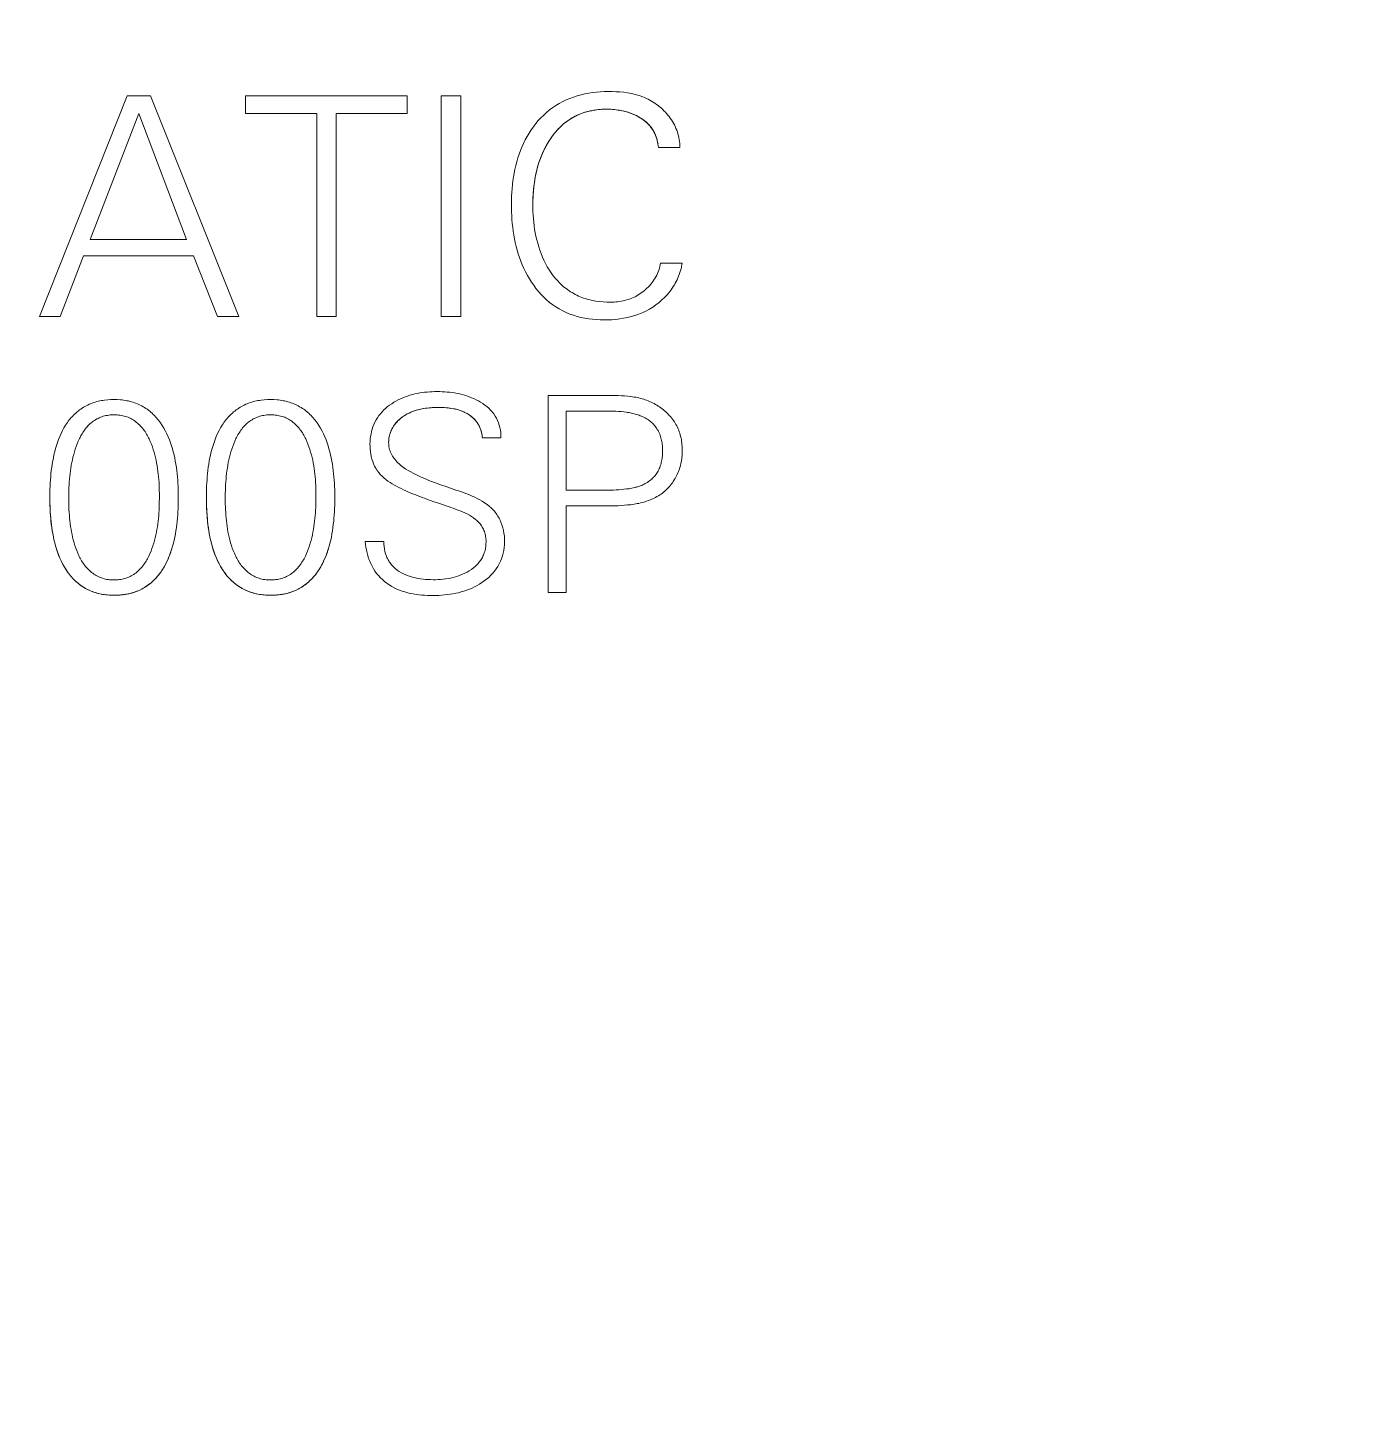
# Model space of a CAD drawing. Header units: millimetres. Extents: x 42356 to 50646, y 31507 to 39566.
# Drawn here: x 47621.74 to 47638.77, y 33808.13 to 33825.65 of the extents above; entities that cross this region are included whole.
import ezdxf

# ---------------------------------------------------------------- set-up
doc = ezdxf.new("R2010")
doc.units = ezdxf.units.MM
doc.set_wipeout_variables(frame=1)
doc.layers.add('000-PI-Oprema', color=30, linetype='Continuous', lineweight=5)

# ---------------------------------------------------------------- blocks, each defined once
blk = doc.blocks.new('A101_6ES7512-1DK01-0AB0')
at = {"layer": '000-PI-Oprema'}
for p, q in [((54.362, 6.227), (55.473, 9.027)), ((55.473, 9.027), (55.772, 9.027)), ((55.772, 9.027), (56.891, 6.227)), ((56.976, 8.802), (56.976, 9.027)), ((56.976, 9.027), (59.027, 9.027)), ((59.027, 9.027), (59.027, 8.802)), ((59.458, 6.227), (59.458, 9.027)), ((59.458, 9.027), (59.707, 9.027)), ((59.707, 9.027), (59.707, 6.227)), ((55.621, 8.802), (55.003, 7.204)), ((56.227, 7.204), (55.621, 8.802)), ((57.878, 8.802), (56.976, 8.802)), ((57.878, 6.227), (57.878, 8.802)), ((58.126, 8.802), (58.126, 6.227)), ((59.027, 8.802), (58.126, 8.802)), ((61.745, 8.838), (61.72, 8.843)), ((61.767, 8.833), (61.742, 8.839)), ((62.212, 8.372), (62.21, 8.395)), ((62.484, 8.372), (62.212, 8.372)), ((55.003, 7.204), (56.227, 7.204)), ((54.922, 6.995), (54.623, 6.227)), ((56.316, 6.995), (54.922, 6.995)), ((56.619, 6.227), (56.316, 6.995)), ((62.239, 6.906), (62.515, 6.906)), ((54.623, 6.227), (54.362, 6.227)), ((56.891, 6.227), (56.619, 6.227)), ((58.126, 6.227), (57.878, 6.227)), ((59.707, 6.227), (59.458, 6.227)), ((60.815, 2.727), (60.815, 5.227)), ((60.815, 5.227), (61.536, 5.227)), ((61.044, 5.026), (61.044, 4.025)), ((61.044, 5.026), (61.614, 5.026)), ((61.614, 5.026), (61.625, 5.026)), ((61.625, 5.026), (61.637, 5.026)), ((61.637, 5.026), (61.648, 5.026)), ((61.648, 5.026), (61.66, 5.025)), ((60.215, 4.69), (59.979, 4.69)), ((60.215, 4.705), (60.215, 4.708)), ((60.215, 4.702), (60.215, 4.705)), ((60.215, 4.699), (60.215, 4.702)), ((60.215, 4.696), (60.215, 4.699)), ((60.215, 4.693), (60.215, 4.696)), ((60.215, 4.69), (60.215, 4.693)), ((61.044, 4.025), (61.544, 4.025)), ((61.044, 3.825), (61.044, 2.727)), ((61.536, 3.825), (61.044, 3.825)), ((54.546, 3.395), (54.538, 3.434)), ((54.556, 3.356), (54.546, 3.395)), ((54.556, 3.357), (54.566, 3.317)), ((56.532, 3.395), (56.524, 3.434)), ((56.542, 3.356), (56.532, 3.395)), ((56.541, 3.357), (56.552, 3.317)), ((58.494, 3.374), (58.729, 3.374)), ((58.729, 3.363), (58.729, 3.374)), ((56.011, 3.198), (55.996, 3.16)), ((57.997, 3.198), (57.982, 3.16)), ((55.71, 2.801), (55.729, 2.814)), ((57.696, 2.801), (57.715, 2.814)), ((55.642, 2.763), (55.623, 2.754)), ((55.66, 2.771), (55.641, 2.762)), ((55.677, 2.781), (55.66, 2.771)), ((55.677, 2.781), (55.695, 2.791)), ((55.694, 2.791), (55.712, 2.802)), ((57.628, 2.763), (57.609, 2.754)), ((57.645, 2.771), (57.627, 2.762)), ((57.663, 2.781), (57.645, 2.771)), ((57.662, 2.781), (57.681, 2.791)), ((57.679, 2.791), (57.698, 2.802)), ((61.044, 2.727), (60.815, 2.727))]:
    blk.add_line(p, q, dxfattribs=at)
for points in [[(62.515, 6.906), (62.51, 6.881), (62.505, 6.857), (62.499, 6.833), (62.493, 6.809), (62.485, 6.786), (62.477, 6.762), (62.468, 6.739), (62.459, 6.717), (62.448, 6.694), (62.437, 6.672), (62.426, 6.65), (62.414, 6.628), (62.401, 6.607), (62.387, 6.586), (62.373, 6.566), (62.358, 6.546), (62.343, 6.527), (62.327, 6.508), (62.293, 6.472), (62.257, 6.437), (62.22, 6.405), (62.181, 6.375), (62.14, 6.347), (62.097, 6.321), (62.053, 6.297), (62.008, 6.276), (61.962, 6.257), (61.915, 6.241), (61.867, 6.227), (61.819, 6.215), (61.771, 6.205), (61.722, 6.197), (61.673, 6.191), (61.623, 6.187), (61.574, 6.185), (61.525, 6.184), (61.475, 6.185), (61.426, 6.188), (61.377, 6.192), (61.328, 6.198), (61.279, 6.206), (61.23, 6.216), (61.182, 6.228), (61.135, 6.243), (61.088, 6.259), (61.043, 6.279), (60.998, 6.3), (60.954, 6.324), (60.912, 6.349), (60.871, 6.377), (60.832, 6.407), (60.794, 6.439), (60.758, 6.472), (60.723, 6.508), (60.691, 6.545), (60.659, 6.583), (60.63, 6.623), (60.602, 6.664), (60.575, 6.706), (60.551, 6.749), (60.528, 6.792), (60.506, 6.837), (60.486, 6.882), (60.468, 6.928), (60.451, 6.974), (60.435, 7.021), (60.421, 7.069), (60.409, 7.117), (60.397, 7.165), (60.387, 7.213), (60.378, 7.261), (60.371, 7.31), (60.364, 7.359), (60.359, 7.408), (60.355, 7.457), (60.352, 7.506), (60.349, 7.555), (60.348, 7.605), (60.348, 7.654), (60.348, 7.704), (60.35, 7.753), (60.352, 7.802), (60.356, 7.851), (60.36, 7.9), (60.366, 7.949), (60.373, 7.997), (60.382, 8.046), (60.391, 8.094), (60.402, 8.142), (60.415, 8.19), (60.429, 8.238), (60.444, 8.285), (60.462, 8.331), (60.48, 8.377), (60.5, 8.422), (60.522, 8.467), (60.546, 8.51), (60.571, 8.553), (60.598, 8.594), (60.627, 8.635), (60.657, 8.674), (60.689, 8.712), (60.722, 8.748), (60.757, 8.783), (60.793, 8.816), (60.831, 8.848), (60.871, 8.877), (60.913, 8.905), (60.955, 8.93), (60.999, 8.954), (61.044, 8.975), (61.089, 8.994), (61.136, 9.011), (61.183, 9.026), (61.231, 9.039), (61.279, 9.051), (61.328, 9.06), (61.377, 9.067), (61.426, 9.073), (61.476, 9.077), (61.525, 9.08), (61.574, 9.081), (61.624, 9.081), (61.673, 9.079), (61.723, 9.076), (61.772, 9.071), (61.821, 9.063), (61.87, 9.054), (61.918, 9.043), (61.966, 9.029), (62.013, 9.012), (62.036, 9.003), (62.059, 8.993), (62.081, 8.982), (62.104, 8.971), (62.125, 8.958), (62.147, 8.946), (62.167, 8.932), (62.188, 8.918), (62.208, 8.903), (62.227, 8.888), (62.246, 8.872), (62.265, 8.855), (62.282, 8.838), (62.3, 8.82), (62.316, 8.802), (62.332, 8.783), (62.347, 8.764), (62.362, 8.744), (62.376, 8.723), (62.389, 8.702), (62.402, 8.681), (62.414, 8.659), (62.425, 8.637), (62.435, 8.614), (62.444, 8.591), (62.452, 8.568), (62.46, 8.544), (62.466, 8.52), (62.472, 8.496), (62.476, 8.471), (62.48, 8.446), (62.482, 8.422), (62.484, 8.397), (62.484, 8.372)], [(61.722, 8.842), (61.7, 8.846), (61.677, 8.849), (61.631, 8.854), (61.585, 8.856), (61.539, 8.856), (61.494, 8.855), (61.448, 8.851), (61.402, 8.845), (61.38, 8.841), (61.357, 8.837), (61.335, 8.832), (61.313, 8.826), (61.29, 8.82), (61.268, 8.813), (61.247, 8.806), (61.225, 8.798), (61.204, 8.789), (61.183, 8.78), (61.162, 8.77), (61.142, 8.759), (61.122, 8.748), (61.102, 8.736), (61.083, 8.724), (61.064, 8.711), (61.045, 8.697), (61.027, 8.683), (61.009, 8.669), (60.992, 8.654), (60.975, 8.638), (60.958, 8.622), (60.942, 8.606), (60.927, 8.589), (60.911, 8.571), (60.896, 8.553), (60.868, 8.517), (60.842, 8.48), (60.817, 8.441), (60.794, 8.402), (60.772, 8.362), (60.752, 8.32), (60.733, 8.278), (60.717, 8.236), (60.701, 8.193), (60.687, 8.149), (60.675, 8.105), (60.664, 8.061), (60.654, 8.016), (60.646, 7.971), (60.639, 7.926), (60.633, 7.88), (60.628, 7.835), (60.624, 7.789), (60.622, 7.743), (60.62, 7.698), (60.62, 7.652), (60.62, 7.606), (60.621, 7.561), (60.623, 7.515), (60.626, 7.47), (60.631, 7.425), (60.636, 7.379), (60.642, 7.334), (60.65, 7.29), (60.659, 7.245), (60.669, 7.2), (60.681, 7.156), (60.694, 7.111), (60.708, 7.068), (60.724, 7.025), (60.741, 6.982), (60.76, 6.94), (60.781, 6.899), (60.803, 6.858), (60.827, 6.819), (60.852, 6.781), (60.879, 6.744), (60.908, 6.708), (60.923, 6.691), (60.939, 6.674), (60.955, 6.657), (60.971, 6.641), (60.988, 6.625), (61.006, 6.61), (61.023, 6.595), (61.042, 6.581), (61.06, 6.568), (61.079, 6.554), (61.098, 6.542), (61.118, 6.53), (61.138, 6.518), (61.158, 6.507), (61.178, 6.497), (61.199, 6.487), (61.22, 6.478), (61.242, 6.47), (61.263, 6.462), (61.285, 6.455), (61.307, 6.448), (61.329, 6.442), (61.374, 6.431), (61.42, 6.422), (61.465, 6.416), (61.511, 6.412), (61.557, 6.409), (61.603, 6.409), (61.649, 6.411), (61.672, 6.412), (61.695, 6.415), (61.718, 6.418), (61.741, 6.421), (61.764, 6.426), (61.786, 6.431), (61.809, 6.437), (61.831, 6.444), (61.853, 6.451), (61.874, 6.46), (61.895, 6.469), (61.916, 6.479), (61.937, 6.49), (61.957, 6.501), (61.976, 6.514), (61.995, 6.527), (62.014, 6.54), (62.032, 6.555), (62.05, 6.57), (62.067, 6.585), (62.083, 6.601), (62.099, 6.618), (62.114, 6.636), (62.128, 6.654), (62.142, 6.672), (62.155, 6.691), (62.168, 6.711), (62.179, 6.731), (62.19, 6.751), (62.2, 6.772), (62.209, 6.794), (62.217, 6.815), (62.224, 6.838), (62.23, 6.86), (62.235, 6.883), (62.239, 6.906)], [(60.811, 8.431), (60.822, 8.45), (60.834, 8.469), (60.847, 8.487), (60.86, 8.506), (60.873, 8.523), (60.886, 8.541), (60.9, 8.558), (60.915, 8.575), (60.929, 8.592), (60.945, 8.608), (60.96, 8.624), (60.976, 8.639), (60.993, 8.654), (61.01, 8.669), (61.027, 8.683), (61.044, 8.697), (61.062, 8.71), (61.081, 8.722), (61.099, 8.734), (61.118, 8.746), (61.137, 8.757), (61.157, 8.767), (61.177, 8.777), (61.197, 8.786), (61.217, 8.794), (61.238, 8.802), (61.259, 8.81), (61.28, 8.817), (61.301, 8.823), (61.323, 8.829), (61.344, 8.834), (61.366, 8.838), (61.388, 8.843), (61.41, 8.846), (61.432, 8.849), (61.454, 8.852), (61.477, 8.853), (61.499, 8.855), (61.521, 8.856), (61.543, 8.856), (61.566, 8.857), (61.588, 8.856), (61.61, 8.855), (61.632, 8.854), (61.654, 8.852), (61.676, 8.849), (61.698, 8.846), (61.72, 8.843)], [(62.21, 8.394), (62.206, 8.418), (62.202, 8.44), (62.197, 8.463), (62.19, 8.485), (62.183, 8.507), (62.175, 8.528), (62.165, 8.549), (62.155, 8.569), (62.144, 8.589), (62.131, 8.609), (62.118, 8.627), (62.104, 8.645), (62.088, 8.662), (62.072, 8.679), (62.055, 8.695), (62.037, 8.709), (62.019, 8.723), (62, 8.736), (61.98, 8.749), (61.96, 8.76), (61.94, 8.771), (61.919, 8.781), (61.898, 8.791), (61.877, 8.799), (61.855, 8.807), (61.834, 8.815), (61.812, 8.822), (61.79, 8.828), (61.764, 8.834)], [(61.786, 8.829), (61.807, 8.823), (61.829, 8.817), (61.85, 8.809), (61.871, 8.802), (61.892, 8.793), (61.912, 8.784), (61.933, 8.775), (61.953, 8.764), (61.972, 8.753), (61.991, 8.742), (62.01, 8.729), (62.028, 8.716), (62.045, 8.702), (62.062, 8.688), (62.078, 8.673), (62.094, 8.657), (62.108, 8.64), (62.122, 8.622), (62.134, 8.604), (62.146, 8.585), (62.157, 8.565), (62.167, 8.545), (62.176, 8.525), (62.184, 8.504), (62.191, 8.482), (62.197, 8.461), (62.202, 8.439), (62.207, 8.416)], [(60.62, 7.644), (60.62, 7.688), (60.621, 7.732), (60.623, 7.776), (60.627, 7.82), (60.631, 7.864), (60.636, 7.908), (60.643, 7.952), (60.65, 7.996), (60.659, 8.039), (60.669, 8.083), (60.68, 8.126), (60.693, 8.168), (60.707, 8.21), (60.723, 8.252), (60.74, 8.293), (60.749, 8.313), (60.758, 8.333), (60.768, 8.353), (60.778, 8.373), (60.789, 8.393), (60.799, 8.412)], [(59.396, 3.869), (59.365, 3.879), (59.335, 3.89), (59.305, 3.9), (59.275, 3.911), (59.244, 3.922), (59.214, 3.933), (59.184, 3.944), (59.154, 3.956), (59.125, 3.968), (59.095, 3.98), (59.065, 3.992), (59.036, 4.005), (59.007, 4.018), (58.978, 4.031), (58.949, 4.045), (58.92, 4.059), (58.891, 4.074), (58.863, 4.089), (58.835, 4.105), (58.808, 4.122), (58.781, 4.14), (58.755, 4.159), (58.731, 4.18), (58.707, 4.202), (58.685, 4.225), (58.664, 4.249), (58.646, 4.275), (58.628, 4.302), (58.613, 4.331), (58.6, 4.36), (58.588, 4.39), (58.578, 4.42), (58.57, 4.451), (58.564, 4.483), (58.559, 4.514), (58.556, 4.546), (58.555, 4.578), (58.554, 4.61), (58.555, 4.642), (58.558, 4.674), (58.561, 4.706), (58.567, 4.737), (58.573, 4.769), (58.582, 4.799), (58.591, 4.829), (58.603, 4.859), (58.616, 4.888), (58.631, 4.917), (58.648, 4.944), (58.666, 4.97), (58.686, 4.995), (58.707, 5.019), (58.729, 5.042), (58.753, 5.064), (58.777, 5.085), (58.803, 5.104), (58.829, 5.122), (58.856, 5.139), (58.883, 5.155), (58.911, 5.17), (58.94, 5.184), (58.97, 5.197), (59, 5.209), (59.03, 5.219), (59.06, 5.229), (59.091, 5.238), (59.122, 5.245), (59.153, 5.252), (59.184, 5.258), (59.216, 5.263), (59.247, 5.267), (59.279, 5.27), (59.311, 5.272), (59.343, 5.274), (59.374, 5.275), (59.406, 5.276), (59.438, 5.275), (59.47, 5.274), (59.502, 5.273), (59.533, 5.27), (59.565, 5.267), (59.596, 5.263), (59.627, 5.259), (59.659, 5.253), (59.69, 5.246), (59.721, 5.239), (59.752, 5.23), (59.782, 5.221), (59.813, 5.21), (59.843, 5.198), (59.872, 5.186)], [(54.604, 4.669), (54.619, 4.707), (54.636, 4.744), (54.653, 4.78), (54.673, 4.815), (54.693, 4.849), (54.704, 4.866), (54.716, 4.882), (54.727, 4.899), (54.74, 4.915), (54.753, 4.93), (54.766, 4.946), (54.78, 4.961), (54.794, 4.975), (54.808, 4.99), (54.823, 5.003), (54.838, 5.017), (54.854, 5.029), (54.87, 5.042), (54.887, 5.054), (54.903, 5.065), (54.921, 5.076), (54.938, 5.086), (54.956, 5.096), (54.974, 5.105), (54.992, 5.114), (55.011, 5.122), (55.03, 5.129), (55.049, 5.136), (55.068, 5.142), (55.088, 5.148), (55.107, 5.153), (55.127, 5.157), (55.147, 5.161), (55.167, 5.164), (55.187, 5.167), (55.227, 5.172), (55.268, 5.174), (55.308, 5.175), (55.349, 5.174), (55.389, 5.172), (55.409, 5.17), (55.429, 5.167), (55.449, 5.164), (55.469, 5.16), (55.489, 5.156), (55.508, 5.151), (55.528, 5.146), (55.547, 5.14), (55.566, 5.134), (55.585, 5.127), (55.604, 5.12), (55.623, 5.112), (55.641, 5.103), (55.659, 5.094), (55.677, 5.084), (55.694, 5.073), (55.711, 5.062), (55.728, 5.051), (55.744, 5.039), (55.76, 5.027), (55.776, 5.014), (55.791, 5), (55.806, 4.986), (55.82, 4.972), (55.834, 4.957), (55.847, 4.942), (55.861, 4.927), (55.873, 4.911), (55.886, 4.895), (55.898, 4.878), (55.92, 4.845), (55.941, 4.81), (55.96, 4.775), (55.978, 4.739), (55.995, 4.702), (56.01, 4.665), (56.024, 4.627), (56.037, 4.589), (56.049, 4.55), (56.059, 4.511), (56.069, 4.472), (56.077, 4.433), (56.085, 4.393), (56.092, 4.353), (56.098, 4.314), (56.103, 4.274), (56.108, 4.233), (56.111, 4.193), (56.115, 4.153), (56.117, 4.113), (56.119, 4.072), (56.121, 4.032), (56.122, 3.992), (56.122, 3.952), (56.122, 3.912), (56.122, 3.871), (56.121, 3.831), (56.119, 3.791), (56.117, 3.751), (56.115, 3.711), (56.112, 3.671), (56.108, 3.631), (56.104, 3.591), (56.098, 3.551), (56.093, 3.511), (56.086, 3.471), (56.078, 3.431), (56.07, 3.392), (56.06, 3.352), (56.05, 3.313), (56.038, 3.274), (56.025, 3.236), (56.011, 3.198)], [(56.59, 4.669), (56.605, 4.707), (56.621, 4.744), (56.639, 4.78), (56.658, 4.815), (56.679, 4.849), (56.69, 4.866), (56.701, 4.882), (56.713, 4.899), (56.726, 4.915), (56.738, 4.93), (56.752, 4.946), (56.765, 4.961), (56.779, 4.975), (56.794, 4.99), (56.809, 5.003), (56.824, 5.017), (56.84, 5.029), (56.856, 5.042), (56.872, 5.054), (56.889, 5.065), (56.906, 5.076), (56.924, 5.086), (56.942, 5.096), (56.96, 5.105), (56.978, 5.114), (56.997, 5.122), (57.015, 5.129), (57.035, 5.136), (57.054, 5.142), (57.073, 5.148), (57.093, 5.153), (57.113, 5.157), (57.133, 5.161), (57.153, 5.164), (57.173, 5.167), (57.213, 5.172), (57.253, 5.174), (57.294, 5.175), (57.334, 5.174), (57.375, 5.172), (57.395, 5.17), (57.415, 5.167), (57.435, 5.164), (57.455, 5.16), (57.475, 5.156), (57.494, 5.151), (57.514, 5.146), (57.533, 5.14), (57.552, 5.134), (57.571, 5.127), (57.59, 5.12), (57.608, 5.112), (57.627, 5.103), (57.645, 5.094), (57.662, 5.084), (57.68, 5.073), (57.697, 5.062), (57.714, 5.051), (57.73, 5.039), (57.746, 5.027), (57.762, 5.014), (57.777, 5), (57.791, 4.986), (57.806, 4.972), (57.82, 4.957), (57.833, 4.942), (57.846, 4.927), (57.859, 4.911), (57.871, 4.895), (57.883, 4.878), (57.906, 4.845), (57.927, 4.81), (57.946, 4.775), (57.964, 4.739), (57.981, 4.702), (57.996, 4.665), (58.01, 4.627), (58.023, 4.589), (58.034, 4.55), (58.045, 4.511), (58.054, 4.472), (58.063, 4.433), (58.071, 4.393), (58.077, 4.353), (58.083, 4.314), (58.089, 4.274), (58.093, 4.233), (58.097, 4.193), (58.1, 4.153), (58.103, 4.113), (58.105, 4.072), (58.106, 4.032), (58.107, 3.992), (58.108, 3.952), (58.108, 3.912), (58.108, 3.871), (58.107, 3.831), (58.105, 3.791), (58.103, 3.751), (58.101, 3.711), (58.097, 3.671), (58.094, 3.631), (58.089, 3.591), (58.084, 3.551), (58.078, 3.511), (58.072, 3.471), (58.064, 3.431), (58.056, 3.392), (58.046, 3.352), (58.036, 3.313), (58.024, 3.274), (58.011, 3.236), (57.997, 3.198)], [(59.872, 5.186), (59.901, 5.172), (59.929, 5.157), (59.957, 5.141), (59.984, 5.123), (60.011, 5.105), (60.036, 5.085), (60.06, 5.064), (60.083, 5.041), (60.104, 5.017), (60.123, 4.992), (60.141, 4.965), (60.157, 4.938), (60.171, 4.909), (60.184, 4.88), (60.194, 4.849), (60.202, 4.818), (60.209, 4.787), (60.213, 4.755), (60.215, 4.723), (60.215, 4.69)], [(61.536, 5.227), (61.578, 5.227), (61.619, 5.227), (61.66, 5.226), (61.701, 5.225), (61.742, 5.223), (61.783, 5.22), (61.823, 5.217), (61.864, 5.212), (61.885, 5.209), (61.905, 5.206), (61.925, 5.203), (61.945, 5.199), (61.965, 5.194), (61.985, 5.189), (62.005, 5.184), (62.025, 5.178), (62.044, 5.171), (62.063, 5.165), (62.082, 5.157), (62.101, 5.149), (62.12, 5.141), (62.139, 5.132), (62.157, 5.123), (62.175, 5.113), (62.192, 5.102), (62.21, 5.091), (62.227, 5.08), (62.244, 5.068), (62.26, 5.056), (62.276, 5.043), (62.291, 5.03), (62.307, 5.017), (62.321, 5.003), (62.336, 4.988), (62.35, 4.973), (62.364, 4.958), (62.377, 4.943), (62.39, 4.926), (62.402, 4.91), (62.414, 4.893), (62.425, 4.876), (62.435, 4.858), (62.445, 4.84), (62.454, 4.822), (62.462, 4.803), (62.47, 4.784), (62.477, 4.765), (62.483, 4.746), (62.489, 4.726), (62.494, 4.706), (62.499, 4.686), (62.503, 4.666), (62.506, 4.646), (62.509, 4.625), (62.511, 4.605), (62.513, 4.584), (62.514, 4.564), (62.515, 4.543), (62.515, 4.523), (62.515, 4.502), (62.514, 4.482), (62.512, 4.462), (62.51, 4.441), (62.508, 4.421), (62.505, 4.401), (62.501, 4.38), (62.497, 4.36), (62.492, 4.341), (62.486, 4.321), (62.48, 4.301), (62.474, 4.282), (62.467, 4.263), (62.459, 4.244), (62.451, 4.225), (62.442, 4.207), (62.433, 4.189), (62.423, 4.171), (62.413, 4.154), (62.401, 4.137), (62.39, 4.12), (62.378, 4.104), (62.365, 4.088), (62.352, 4.072), (62.338, 4.057), (62.324, 4.042), (62.309, 4.028), (62.294, 4.014), (62.278, 4.001), (62.262, 3.988), (62.245, 3.976), (62.228, 3.965), (62.211, 3.954), (62.193, 3.944), (62.175, 3.934), (62.157, 3.925), (62.138, 3.916), (62.12, 3.907), (62.101, 3.9), (62.082, 3.892), (62.062, 3.885), (62.043, 3.879), (62.023, 3.873), (62.004, 3.868), (61.984, 3.863), (61.964, 3.858), (61.944, 3.854), (61.924, 3.85), (61.903, 3.847), (61.883, 3.844), (61.863, 3.841), (61.822, 3.837), (61.782, 3.833), (61.741, 3.83), (61.7, 3.828), (61.659, 3.827), (61.618, 3.825), (61.577, 3.825), (61.536, 3.825)], [(55.794, 4.576), (55.781, 4.609), (55.768, 4.642), (55.754, 4.674), (55.746, 4.69), (55.738, 4.706), (55.729, 4.722), (55.72, 4.737), (55.711, 4.752), (55.701, 4.767), (55.691, 4.782), (55.68, 4.796), (55.669, 4.81), (55.657, 4.824), (55.645, 4.837), (55.633, 4.85), (55.62, 4.862), (55.607, 4.874), (55.593, 4.885), (55.579, 4.896), (55.564, 4.907), (55.549, 4.916), (55.534, 4.925), (55.519, 4.934), (55.503, 4.942), (55.486, 4.949), (55.47, 4.955), (55.453, 4.96), (55.436, 4.965), (55.418, 4.969), (55.401, 4.973), (55.383, 4.976), (55.365, 4.978), (55.347, 4.98), (55.329, 4.981), (55.312, 4.981), (55.294, 4.981), (55.276, 4.98), (55.258, 4.979), (55.24, 4.977), (55.223, 4.974), (55.205, 4.971), (55.188, 4.967), (55.171, 4.962), (55.154, 4.957), (55.137, 4.951), (55.121, 4.944), (55.105, 4.936), (55.089, 4.928), (55.073, 4.919), (55.058, 4.91), (55.044, 4.9), (55.029, 4.889), (55.016, 4.878), (55.002, 4.866), (54.989, 4.853), (54.977, 4.841), (54.965, 4.828), (54.953, 4.814), (54.942, 4.8), (54.932, 4.786), (54.921, 4.771), (54.912, 4.757), (54.902, 4.741), (54.893, 4.726), (54.884, 4.711), (54.876, 4.695), (54.868, 4.679), (54.853, 4.646), (54.84, 4.614), (54.827, 4.58), (54.816, 4.547), (54.805, 4.513), (54.796, 4.479), (54.787, 4.444), (54.779, 4.41), (54.772, 4.375), (54.765, 4.34), (54.759, 4.305), (54.754, 4.27), (54.75, 4.235), (54.746, 4.2), (54.742, 4.165), (54.74, 4.13), (54.737, 4.095), (54.736, 4.06), (54.734, 4.024), (54.733, 3.989), (54.733, 3.954), (54.733, 3.919), (54.733, 3.884), (54.734, 3.848), (54.735, 3.813), (54.736, 3.778), (54.738, 3.742), (54.741, 3.707), (54.743, 3.672), (54.747, 3.637), (54.751, 3.602), (54.756, 3.566), (54.762, 3.532), (54.768, 3.497), (54.775, 3.462), (54.782, 3.428), (54.791, 3.393), (54.801, 3.359), (54.811, 3.325), (54.822, 3.291)], [(57.779, 4.576), (57.767, 4.609), (57.754, 4.642), (57.739, 4.674), (57.731, 4.69), (57.723, 4.706), (57.715, 4.722), (57.706, 4.737), (57.696, 4.752), (57.687, 4.767), (57.676, 4.782), (57.666, 4.796), (57.655, 4.81), (57.643, 4.824), (57.631, 4.837), (57.619, 4.85), (57.606, 4.862), (57.593, 4.874), (57.579, 4.885), (57.565, 4.896), (57.55, 4.907), (57.535, 4.916), (57.52, 4.925), (57.504, 4.934), (57.488, 4.942), (57.472, 4.949), (57.455, 4.955), (57.438, 4.96), (57.421, 4.965), (57.404, 4.969), (57.386, 4.973), (57.369, 4.976), (57.351, 4.978), (57.333, 4.98), (57.315, 4.981), (57.297, 4.981), (57.279, 4.981), (57.262, 4.98), (57.244, 4.979), (57.226, 4.977), (57.209, 4.974), (57.191, 4.971), (57.174, 4.967), (57.157, 4.962), (57.14, 4.957), (57.123, 4.951), (57.106, 4.944), (57.09, 4.936), (57.074, 4.928), (57.059, 4.919), (57.044, 4.91), (57.029, 4.9), (57.015, 4.889), (57.001, 4.878), (56.988, 4.866), (56.975, 4.853), (56.963, 4.841), (56.951, 4.828), (56.939, 4.814), (56.928, 4.8), (56.917, 4.786), (56.907, 4.771), (56.897, 4.757), (56.888, 4.741), (56.879, 4.726), (56.87, 4.711), (56.862, 4.695), (56.854, 4.679), (56.839, 4.646), (56.825, 4.614), (56.813, 4.58), (56.802, 4.547), (56.791, 4.513), (56.781, 4.479), (56.773, 4.444), (56.765, 4.41), (56.757, 4.375), (56.751, 4.34), (56.745, 4.305), (56.74, 4.27), (56.735, 4.235), (56.731, 4.2), (56.728, 4.165), (56.725, 4.13), (56.723, 4.095), (56.721, 4.06), (56.72, 4.024), (56.719, 3.989), (56.719, 3.954), (56.719, 3.919), (56.719, 3.884), (56.719, 3.848), (56.72, 3.813), (56.722, 3.778), (56.724, 3.742), (56.726, 3.707), (56.729, 3.672), (56.733, 3.637), (56.737, 3.602), (56.742, 3.566), (56.747, 3.532), (56.753, 3.497), (56.76, 3.462), (56.768, 3.428), (56.777, 3.393), (56.786, 3.359), (56.797, 3.325), (56.808, 3.291)], [(59.979, 4.69), (59.977, 4.708), (59.975, 4.727), (59.971, 4.745), (59.967, 4.762), (59.962, 4.78), (59.956, 4.797), (59.949, 4.814), (59.942, 4.83), (59.934, 4.847), (59.925, 4.862), (59.916, 4.878), (59.905, 4.892), (59.894, 4.907), (59.882, 4.92), (59.87, 4.933), (59.856, 4.946), (59.842, 4.957), (59.828, 4.969), (59.813, 4.979), (59.798, 4.989), (59.782, 4.998), (59.766, 5.007), (59.749, 5.015), (59.733, 5.022), (59.699, 5.035), (59.664, 5.046), (59.629, 5.055), (59.594, 5.062), (59.558, 5.067), (59.522, 5.071), (59.486, 5.073), (59.449, 5.074), (59.413, 5.075), (59.377, 5.074), (59.341, 5.072), (59.305, 5.069), (59.269, 5.065), (59.233, 5.059), (59.197, 5.052), (59.162, 5.044), (59.127, 5.034), (59.093, 5.021), (59.06, 5.007), (59.027, 4.991), (59.011, 4.983), (58.995, 4.973), (58.98, 4.963), (58.965, 4.953), (58.95, 4.942), (58.936, 4.931), (58.923, 4.919), (58.909, 4.906), (58.897, 4.893), (58.885, 4.88), (58.873, 4.866), (58.862, 4.851), (58.852, 4.836), (58.843, 4.821), (58.834, 4.805), (58.826, 4.788), (58.819, 4.772), (58.813, 4.755), (58.807, 4.737), (58.802, 4.72), (58.798, 4.702), (58.794, 4.684), (58.792, 4.666), (58.791, 4.648), (58.79, 4.63), (58.791, 4.611), (58.792, 4.593), (58.795, 4.575), (58.799, 4.557), (58.803, 4.54), (58.809, 4.522), (58.816, 4.505), (58.823, 4.489), (58.832, 4.473), (58.841, 4.457), (58.85, 4.441), (58.861, 4.426), (58.872, 4.412), (58.884, 4.398), (58.896, 4.384), (58.909, 4.371), (58.922, 4.358), (58.936, 4.346), (58.95, 4.335), (58.978, 4.313), (59.008, 4.293), (59.039, 4.274), (59.071, 4.256), (59.103, 4.239), (59.136, 4.222), (59.168, 4.207), (59.201, 4.191), (59.235, 4.177), (59.268, 4.163), (59.302, 4.149), (59.336, 4.136), (59.37, 4.123), (59.404, 4.111), (59.438, 4.098), (59.472, 4.086), (59.506, 4.075), (59.575, 4.051)], [(58.851, 4.834), (58.858, 4.845), (58.865, 4.854), (58.872, 4.864), (58.879, 4.874), (58.887, 4.883), (58.895, 4.892), (58.904, 4.901), (58.912, 4.909)], [(58.921, 4.917), (58.93, 4.925), (58.939, 4.933)], [(58.949, 4.941), (58.958, 4.948), (58.968, 4.955)], [(58.978, 4.962), (58.988, 4.969), (58.998, 4.975)], [(59.009, 4.981), (59.019, 4.987), (59.03, 4.993), (59.051, 5.003), (59.073, 5.013), (59.096, 5.022)], [(59.118, 5.03), (59.141, 5.038), (59.164, 5.044), (59.188, 5.05), (59.211, 5.055), (59.235, 5.06), (59.259, 5.063), (59.282, 5.067), (59.306, 5.069), (59.33, 5.071), (59.354, 5.073), (59.378, 5.074), (59.402, 5.074), (59.426, 5.075), (59.45, 5.074), (59.474, 5.074), (59.498, 5.072), (59.522, 5.07), (59.546, 5.068), (59.57, 5.065), (59.593, 5.061), (59.617, 5.057), (59.64, 5.052), (59.664, 5.046), (59.687, 5.039), (59.71, 5.031), (59.721, 5.027), (59.732, 5.022), (59.743, 5.017), (59.754, 5.012)], [(59.765, 5.007), (59.776, 5.001), (59.787, 4.996), (59.797, 4.989), (59.807, 4.983), (59.817, 4.976), (59.827, 4.969), (59.837, 4.962), (59.846, 4.954), (59.855, 4.946), (59.864, 4.938), (59.873, 4.93), (59.881, 4.921), (59.889, 4.912), (59.897, 4.903), (59.905, 4.893), (59.912, 4.883), (59.918, 4.873), (59.925, 4.863), (59.931, 4.852), (59.937, 4.842), (59.942, 4.831), (59.947, 4.82), (59.952, 4.809), (59.956, 4.797), (59.96, 4.786), (59.964, 4.774), (59.967, 4.762), (59.97, 4.751), (59.972, 4.739), (59.975, 4.727), (59.977, 4.715), (59.978, 4.702), (59.979, 4.69)], [(61.544, 4.025), (61.577, 4.026), (61.61, 4.026), (61.643, 4.027), (61.676, 4.028), (61.709, 4.03), (61.742, 4.033), (61.775, 4.036), (61.808, 4.04), (61.841, 4.044), (61.857, 4.047), (61.873, 4.05), (61.89, 4.053), (61.906, 4.057), (61.922, 4.061), (61.938, 4.065), (61.954, 4.07), (61.97, 4.075), (61.985, 4.08), (62.001, 4.086), (62.016, 4.093), (62.031, 4.1), (62.046, 4.108), (62.06, 4.116), (62.074, 4.124), (62.088, 4.134), (62.101, 4.144), (62.114, 4.154), (62.127, 4.165), (62.139, 4.176), (62.151, 4.188), (62.162, 4.2), (62.172, 4.213), (62.182, 4.226), (62.192, 4.24), (62.2, 4.254), (62.208, 4.268), (62.216, 4.283), (62.223, 4.298), (62.229, 4.313), (62.235, 4.329), (62.24, 4.344), (62.245, 4.36), (62.249, 4.376), (62.253, 4.393), (62.256, 4.409), (62.258, 4.425), (62.261, 4.442), (62.262, 4.458), (62.264, 4.475), (62.264, 4.492), (62.265, 4.508), (62.265, 4.525), (62.265, 4.542), (62.264, 4.558), (62.263, 4.575), (62.262, 4.592), (62.26, 4.608), (62.258, 4.625), (62.255, 4.641), (62.252, 4.657), (62.248, 4.673), (62.244, 4.689), (62.239, 4.705), (62.234, 4.721), (62.228, 4.736), (62.222, 4.752), (62.215, 4.767), (62.207, 4.781), (62.198, 4.796), (62.189, 4.81), (62.18, 4.823), (62.17, 4.836), (62.159, 4.849), (62.148, 4.861), (62.136, 4.873), (62.124, 4.885), (62.112, 4.895), (62.099, 4.906), (62.085, 4.916), (62.071, 4.925), (62.057, 4.933), (62.042, 4.941), (62.028, 4.949), (62.013, 4.956), (61.998, 4.963), (61.982, 4.969), (61.967, 4.975), (61.951, 4.98), (61.935, 4.985), (61.919, 4.99), (61.903, 4.994), (61.887, 4.998), (61.871, 5.002), (61.855, 5.005), (61.839, 5.008), (61.822, 5.011), (61.806, 5.013), (61.773, 5.017), (61.74, 5.021), (61.707, 5.023), (61.674, 5.025), (61.641, 5.026), (61.608, 5.026)], [(61.66, 5.025), (61.672, 5.025), (61.677, 5.025)], [(58.807, 4.736), (58.81, 4.747), (58.814, 4.759)], [(58.819, 4.77), (58.823, 4.781), (58.828, 4.792)], [(58.833, 4.803), (58.839, 4.814), (58.845, 4.824)], [(54.538, 3.433), (54.53, 3.474), (54.524, 3.513), (54.518, 3.553), (54.512, 3.593), (54.508, 3.633), (54.504, 3.674), (54.501, 3.714), (54.498, 3.754), (54.496, 3.794), (54.495, 3.835), (54.494, 3.875), (54.494, 3.915), (54.494, 3.955), (54.494, 3.995), (54.495, 4.036), (54.496, 4.076), (54.498, 4.116), (54.501, 4.156), (54.504, 4.196), (54.508, 4.236), (54.512, 4.276), (54.518, 4.316), (54.523, 4.356), (54.53, 4.396), (54.538, 4.436), (54.546, 4.475), (54.555, 4.515), (54.566, 4.554), (54.578, 4.592), (54.59, 4.631), (54.604, 4.669)], [(54.822, 3.291), (54.834, 3.258), (54.848, 3.225), (54.862, 3.193), (54.87, 3.177), (54.878, 3.161), (54.887, 3.145), (54.896, 3.13), (54.905, 3.115), (54.915, 3.1), (54.925, 3.085), (54.936, 3.071), (54.947, 3.057), (54.959, 3.043), (54.971, 3.03), (54.983, 3.017), (54.996, 3.005), (55.009, 2.993), (55.023, 2.982), (55.037, 2.971), (55.052, 2.961), (55.067, 2.951), (55.082, 2.942), (55.098, 2.933), (55.114, 2.926), (55.13, 2.919), (55.147, 2.912), (55.163, 2.907), (55.181, 2.902), (55.198, 2.898), (55.215, 2.894), (55.233, 2.891), (55.251, 2.889), (55.269, 2.888), (55.287, 2.887), (55.305, 2.886), (55.322, 2.886), (55.34, 2.887), (55.358, 2.889), (55.376, 2.891), (55.393, 2.893), (55.411, 2.897), (55.428, 2.9), (55.445, 2.905), (55.462, 2.91), (55.479, 2.916), (55.496, 2.923), (55.512, 2.931), (55.527, 2.939), (55.543, 2.948), (55.558, 2.957), (55.573, 2.967), (55.587, 2.978), (55.601, 2.989), (55.614, 3.001), (55.627, 3.014), (55.639, 3.026), (55.651, 3.039), (55.663, 3.053), (55.674, 3.067), (55.685, 3.081), (55.695, 3.095), (55.705, 3.11), (55.714, 3.125), (55.724, 3.141), (55.732, 3.156), (55.741, 3.172), (55.749, 3.188), (55.763, 3.22), (55.777, 3.253), (55.789, 3.286), (55.801, 3.32), (55.811, 3.354), (55.821, 3.388), (55.83, 3.422), (55.838, 3.457), (55.845, 3.492), (55.851, 3.527), (55.857, 3.562), (55.862, 3.597), (55.866, 3.632), (55.87, 3.667), (55.874, 3.702), (55.876, 3.737), (55.878, 3.772), (55.88, 3.807), (55.882, 3.842), (55.882, 3.878), (55.883, 3.913), (55.883, 3.948), (55.883, 3.983), (55.882, 4.019), (55.881, 4.054), (55.879, 4.089), (55.878, 4.125), (55.875, 4.16), (55.872, 4.195), (55.869, 4.23), (55.864, 4.265), (55.86, 4.3), (55.854, 4.335), (55.848, 4.37), (55.841, 4.405), (55.833, 4.439), (55.825, 4.474), (55.815, 4.508), (55.805, 4.542), (55.794, 4.576)], [(56.524, 3.433), (56.516, 3.474), (56.509, 3.513), (56.503, 3.553), (56.498, 3.593), (56.494, 3.633), (56.49, 3.674), (56.487, 3.714), (56.484, 3.754), (56.482, 3.794), (56.481, 3.835), (56.48, 3.875), (56.479, 3.915), (56.479, 3.955), (56.48, 3.995), (56.481, 4.036), (56.482, 4.076), (56.484, 4.116), (56.487, 4.156), (56.49, 4.196), (56.494, 4.236), (56.498, 4.276), (56.503, 4.316), (56.509, 4.356), (56.516, 4.396), (56.523, 4.436), (56.532, 4.475), (56.541, 4.515), (56.552, 4.554), (56.563, 4.592), (56.576, 4.631), (56.59, 4.669)], [(56.808, 3.291), (56.82, 3.258), (56.834, 3.225), (56.848, 3.193), (56.856, 3.177), (56.864, 3.161), (56.873, 3.145), (56.882, 3.13), (56.891, 3.115), (56.901, 3.1), (56.911, 3.085), (56.922, 3.071), (56.933, 3.057), (56.944, 3.043), (56.956, 3.03), (56.969, 3.017), (56.982, 3.005), (56.995, 2.993), (57.009, 2.982), (57.023, 2.971), (57.037, 2.961), (57.052, 2.951), (57.068, 2.942), (57.083, 2.933), (57.099, 2.926), (57.116, 2.919), (57.132, 2.912), (57.149, 2.907), (57.166, 2.902), (57.184, 2.898), (57.201, 2.894), (57.219, 2.891), (57.237, 2.889), (57.254, 2.888), (57.272, 2.887), (57.29, 2.886), (57.308, 2.886), (57.326, 2.887), (57.344, 2.889), (57.361, 2.891), (57.379, 2.893), (57.396, 2.897), (57.414, 2.9), (57.431, 2.905), (57.448, 2.91), (57.465, 2.916), (57.481, 2.923), (57.497, 2.931), (57.513, 2.939), (57.529, 2.948), (57.544, 2.957), (57.558, 2.967), (57.573, 2.978), (57.586, 2.989), (57.6, 3.001), (57.613, 3.014), (57.625, 3.026), (57.637, 3.039), (57.649, 3.053), (57.66, 3.067), (57.671, 3.081), (57.681, 3.095), (57.691, 3.11), (57.7, 3.125), (57.709, 3.141), (57.718, 3.156), (57.726, 3.172), (57.734, 3.188), (57.749, 3.22), (57.763, 3.253), (57.775, 3.286), (57.787, 3.32), (57.797, 3.354), (57.807, 3.388), (57.815, 3.422), (57.823, 3.457), (57.83, 3.492), (57.837, 3.527), (57.843, 3.562), (57.848, 3.597), (57.852, 3.632), (57.856, 3.667), (57.859, 3.702), (57.862, 3.737), (57.864, 3.772), (57.866, 3.807), (57.867, 3.842), (57.868, 3.878), (57.868, 3.913), (57.869, 3.948), (57.868, 3.983), (57.868, 4.019), (57.867, 4.054), (57.865, 4.089), (57.863, 4.125), (57.861, 4.16), (57.858, 4.195), (57.854, 4.23), (57.85, 4.265), (57.845, 4.3), (57.84, 4.335), (57.834, 4.37), (57.827, 4.405), (57.819, 4.439), (57.81, 4.474), (57.801, 4.508), (57.791, 4.542), (57.779, 4.576)], [(58.79, 4.628), (58.79, 4.64), (58.791, 4.653), (58.792, 4.665), (58.793, 4.677), (58.795, 4.688), (58.797, 4.7), (58.8, 4.712), (58.803, 4.724)], [(59.575, 4.051), (59.61, 4.039), (59.644, 4.027), (59.678, 4.015), (59.713, 4.003), (59.747, 3.991), (59.781, 3.978), (59.815, 3.965), (59.849, 3.95), (59.882, 3.936), (59.914, 3.92), (59.946, 3.903), (59.977, 3.885), (60.008, 3.865), (60.038, 3.844), (60.066, 3.822), (60.093, 3.798), (60.106, 3.785), (60.119, 3.772), (60.131, 3.758), (60.142, 3.744), (60.153, 3.73), (60.163, 3.715), (60.173, 3.7), (60.182, 3.684), (60.191, 3.668), (60.199, 3.651), (60.214, 3.618), (60.227, 3.584), (60.238, 3.549), (60.246, 3.514), (60.253, 3.478), (60.258, 3.442), (60.261, 3.406), (60.262, 3.369), (60.26, 3.333), (60.257, 3.297), (60.252, 3.261), (60.244, 3.226), (60.235, 3.191), (60.223, 3.156), (60.209, 3.123), (60.194, 3.09), (60.176, 3.058), (60.156, 3.028), (60.135, 2.999), (60.111, 2.971), (60.086, 2.945), (60.06, 2.919), (60.032, 2.896), (60.004, 2.874), (59.974, 2.853), (59.944, 2.833), (59.912, 2.815), (59.88, 2.799), (59.848, 2.783), (59.814, 2.769), (59.78, 2.756), (59.746, 2.745), (59.711, 2.734), (59.676, 2.725), (59.641, 2.717), (59.606, 2.71), (59.57, 2.705), (59.534, 2.7), (59.498, 2.696), (59.462, 2.693), (59.426, 2.691), (59.39, 2.689), (59.354, 2.689), (59.318, 2.689), (59.282, 2.69), (59.246, 2.692), (59.21, 2.695), (59.174, 2.698), (59.138, 2.703), (59.102, 2.709), (59.067, 2.716), (59.032, 2.724), (58.997, 2.734), (58.962, 2.745), (58.928, 2.757), (58.895, 2.771), (58.862, 2.787), (58.83, 2.804), (58.799, 2.823), (58.769, 2.844), (58.74, 2.866), (58.712, 2.89), (58.686, 2.915), (58.662, 2.941), (58.638, 2.969), (58.617, 2.998)], [(54.493, 3.933), (54.494, 3.894), (54.494, 3.856), (54.496, 3.817), (54.497, 3.779), (54.499, 3.74), (54.502, 3.702), (54.505, 3.663), (54.509, 3.625), (54.513, 3.586), (54.518, 3.548), (54.524, 3.51), (54.531, 3.471)], [(56.479, 3.933), (56.479, 3.894), (56.48, 3.856), (56.481, 3.817), (56.483, 3.779), (56.485, 3.74), (56.487, 3.702), (56.491, 3.663), (56.494, 3.625), (56.499, 3.586), (56.504, 3.548), (56.51, 3.51), (56.516, 3.471)], [(58.729, 3.374), (58.73, 3.342), (58.732, 3.31), (58.736, 3.279), (58.743, 3.248), (58.751, 3.217), (58.762, 3.187), (58.769, 3.172), (58.775, 3.158), (58.783, 3.143), (58.791, 3.129), (58.799, 3.116), (58.809, 3.103), (58.818, 3.09), (58.828, 3.077), (58.839, 3.065), (58.85, 3.054), (58.861, 3.043), (58.873, 3.032), (58.898, 3.012), (58.925, 2.994), (58.952, 2.978), (58.98, 2.963), (59.009, 2.95), (59.039, 2.938), (59.07, 2.928), (59.101, 2.919), (59.132, 2.912), (59.163, 2.906), (59.195, 2.9), (59.227, 2.896), (59.259, 2.893), (59.29, 2.891), (59.322, 2.89), (59.354, 2.889), (59.386, 2.889), (59.418, 2.89), (59.45, 2.892), (59.482, 2.895), (59.513, 2.899), (59.545, 2.904), (59.576, 2.91), (59.607, 2.918), (59.638, 2.926), (59.668, 2.935), (59.698, 2.946), (59.728, 2.958), (59.757, 2.972), (59.785, 2.987), (59.813, 3.003), (59.84, 3.02), (59.865, 3.039), (59.89, 3.06), (59.913, 3.082), (59.924, 3.094), (59.934, 3.106), (59.944, 3.119), (59.954, 3.132), (59.963, 3.145), (59.971, 3.159), (59.979, 3.173), (59.986, 3.187), (59.993, 3.202), (59.999, 3.216), (60.004, 3.231), (60.009, 3.247), (60.013, 3.262), (60.017, 3.278), (60.02, 3.294), (60.022, 3.309), (60.025, 3.341), (60.026, 3.374), (60.026, 3.39), (60.024, 3.406), (60.023, 3.422), (60.02, 3.437), (60.018, 3.453), (60.014, 3.469), (60.01, 3.484), (60.005, 3.5), (59.999, 3.514), (59.992, 3.529), (59.985, 3.543), (59.977, 3.557), (59.969, 3.571), (59.96, 3.584), (59.95, 3.597), (59.94, 3.61), (59.929, 3.621), (59.917, 3.633), (59.906, 3.644), (59.894, 3.654), (59.868, 3.674), (59.842, 3.692), (59.814, 3.708), (59.786, 3.723), (59.757, 3.737), (59.727, 3.749), (59.698, 3.762), (59.668, 3.773), (59.638, 3.785), (59.608, 3.796), (59.578, 3.807), (59.548, 3.817), (59.517, 3.828), (59.487, 3.838), (59.396, 3.869)], [(58.617, 2.998), (58.598, 3.029), (58.58, 3.061), (58.564, 3.093), (58.55, 3.126), (58.537, 3.16), (58.526, 3.195), (58.517, 3.23), (58.509, 3.266), (58.502, 3.302), (58.497, 3.338), (58.494, 3.374)], [(54.566, 3.319), (54.577, 3.282), (54.589, 3.245), (54.602, 3.208), (54.617, 3.172), (54.632, 3.137), (54.649, 3.102), (54.667, 3.068), (54.677, 3.051), (54.687, 3.035), (54.697, 3.018), (54.708, 3.002), (54.719, 2.986), (54.731, 2.971), (54.742, 2.955), (54.755, 2.94), (54.767, 2.926), (54.78, 2.911), (54.794, 2.897), (54.807, 2.884), (54.821, 2.87), (54.836, 2.857), (54.851, 2.845), (54.866, 2.833), (54.881, 2.821), (54.897, 2.81), (54.913, 2.799), (54.93, 2.789), (54.946, 2.779), (54.964, 2.77), (54.981, 2.761), (54.999, 2.753), (55.017, 2.745), (55.035, 2.738), (55.053, 2.732), (55.072, 2.726), (55.091, 2.72), (55.109, 2.715), (55.128, 2.711), (55.147, 2.707), (55.166, 2.703), (55.186, 2.7), (55.205, 2.698), (55.224, 2.696), (55.244, 2.694), (55.263, 2.693), (55.283, 2.692), (55.302, 2.692), (55.322, 2.692), (55.341, 2.693), (55.38, 2.695), (55.399, 2.697), (55.418, 2.699), (55.438, 2.701), (55.457, 2.704), (55.476, 2.708), (55.495, 2.712), (55.514, 2.716), (55.533, 2.721), (55.552, 2.727), (55.57, 2.733), (55.589, 2.739), (55.607, 2.747)], [(55.625, 2.754), (55.604, 2.746), (55.586, 2.738), (55.567, 2.732), (55.547, 2.725), (55.528, 2.72), (55.508, 2.715), (55.488, 2.71), (55.469, 2.706), (55.449, 2.703), (55.428, 2.7), (55.388, 2.696), (55.348, 2.693), (55.307, 2.692), (55.267, 2.693), (55.226, 2.696), (55.206, 2.698), (55.186, 2.7), (55.166, 2.703), (55.146, 2.707), (55.126, 2.711), (55.107, 2.716), (55.087, 2.721), (55.068, 2.727), (55.049, 2.733), (55.03, 2.74), (55.011, 2.748), (54.993, 2.756), (54.974, 2.764), (54.956, 2.774), (54.939, 2.783), (54.921, 2.794), (54.904, 2.805), (54.887, 2.816), (54.871, 2.828), (54.855, 2.84), (54.839, 2.853), (54.824, 2.867), (54.809, 2.881), (54.795, 2.895), (54.781, 2.909), (54.768, 2.925), (54.754, 2.94), (54.742, 2.956), (54.729, 2.972), (54.717, 2.988), (54.695, 3.022), (54.674, 3.056), (54.655, 3.092), (54.637, 3.128), (54.62, 3.164), (54.605, 3.202), (54.591, 3.24), (54.578, 3.278), (54.566, 3.317)], [(55.997, 3.162), (55.98, 3.124), (55.962, 3.087), (55.943, 3.052), (55.922, 3.018), (55.911, 3.001), (55.9, 2.985), (55.888, 2.968), (55.876, 2.952), (55.863, 2.937), (55.85, 2.921), (55.836, 2.906), (55.822, 2.892), (55.807, 2.878), (55.792, 2.864), (55.777, 2.851), (55.761, 2.838), (55.745, 2.825), (55.729, 2.814)], [(56.011, 3.198), (56.014, 3.205), (56.017, 3.212), (56.019, 3.219), (56.022, 3.226), (56.024, 3.233), (56.027, 3.24), (56.029, 3.247), (56.032, 3.254), (56.034, 3.261), (56.036, 3.269), (56.039, 3.276), (56.041, 3.283)], [(56.551, 3.319), (56.562, 3.282), (56.575, 3.245), (56.588, 3.208), (56.602, 3.172), (56.618, 3.137), (56.635, 3.102), (56.653, 3.068), (56.663, 3.051), (56.673, 3.035), (56.683, 3.018), (56.694, 3.002), (56.705, 2.986), (56.716, 2.971), (56.728, 2.955), (56.74, 2.94), (56.753, 2.926), (56.766, 2.911), (56.779, 2.897), (56.793, 2.884), (56.807, 2.87), (56.821, 2.857), (56.836, 2.845), (56.851, 2.833), (56.867, 2.821), (56.883, 2.81), (56.899, 2.799), (56.915, 2.789), (56.932, 2.779), (56.949, 2.77), (56.967, 2.761), (56.985, 2.753), (57.003, 2.745), (57.021, 2.738), (57.039, 2.732), (57.058, 2.726), (57.076, 2.72), (57.095, 2.715), (57.114, 2.711), (57.133, 2.707), (57.152, 2.703), (57.171, 2.7), (57.191, 2.698), (57.21, 2.696), (57.23, 2.694), (57.249, 2.693), (57.268, 2.692), (57.288, 2.692), (57.307, 2.692), (57.327, 2.693), (57.366, 2.695), (57.385, 2.697), (57.404, 2.699), (57.423, 2.701), (57.443, 2.704), (57.462, 2.708), (57.481, 2.712), (57.5, 2.716), (57.519, 2.721), (57.538, 2.727), (57.556, 2.733), (57.574, 2.739), (57.593, 2.747)], [(57.61, 2.754), (57.59, 2.746), (57.571, 2.738), (57.552, 2.732), (57.533, 2.725), (57.514, 2.72), (57.494, 2.715), (57.474, 2.71), (57.454, 2.706), (57.434, 2.703), (57.414, 2.7), (57.374, 2.696), (57.333, 2.693), (57.293, 2.692), (57.252, 2.693), (57.212, 2.696), (57.192, 2.698), (57.172, 2.7), (57.152, 2.703), (57.132, 2.707), (57.112, 2.711), (57.093, 2.716), (57.073, 2.721), (57.054, 2.727), (57.035, 2.733), (57.016, 2.74), (56.997, 2.748), (56.978, 2.756), (56.96, 2.764), (56.942, 2.774), (56.924, 2.783), (56.907, 2.794), (56.89, 2.805), (56.873, 2.816), (56.857, 2.828), (56.841, 2.84), (56.825, 2.853), (56.81, 2.867), (56.795, 2.881), (56.781, 2.895), (56.767, 2.909), (56.753, 2.925), (56.74, 2.94), (56.727, 2.956), (56.715, 2.972), (56.703, 2.988), (56.681, 3.022), (56.66, 3.056), (56.64, 3.092), (56.622, 3.128), (56.606, 3.164), (56.59, 3.202), (56.576, 3.24), (56.564, 3.278), (56.552, 3.317)], [(57.983, 3.162), (57.966, 3.124), (57.948, 3.087), (57.929, 3.052), (57.908, 3.018), (57.897, 3.001), (57.886, 2.985), (57.874, 2.968), (57.861, 2.952), (57.849, 2.937), (57.835, 2.921), (57.822, 2.906), (57.808, 2.892), (57.793, 2.878), (57.778, 2.864), (57.763, 2.851), (57.747, 2.838), (57.731, 2.825), (57.715, 2.814)], [(57.997, 3.198), (58, 3.205), (58.002, 3.212), (58.005, 3.219), (58.008, 3.226), (58.01, 3.233), (58.013, 3.24), (58.015, 3.247), (58.017, 3.254), (58.02, 3.261), (58.022, 3.269), (58.024, 3.276), (58.027, 3.283)], [(55.726, 2.812), (55.742, 2.823), (55.758, 2.835), (55.773, 2.847), (55.788, 2.86), (55.802, 2.873), (55.816, 2.886), (55.83, 2.9), (55.843, 2.914), (55.856, 2.929), (55.869, 2.944), (55.881, 2.959), (55.893, 2.975), (55.904, 2.991), (55.915, 3.007), (55.926, 3.023), (55.936, 3.04), (55.946, 3.057), (55.955, 3.074), (55.964, 3.091), (55.981, 3.126)], [(57.712, 2.812), (57.728, 2.823), (57.744, 2.835), (57.759, 2.847), (57.774, 2.86), (57.788, 2.873), (57.802, 2.886), (57.816, 2.9), (57.829, 2.914), (57.842, 2.929), (57.855, 2.944), (57.867, 2.959), (57.879, 2.975), (57.89, 2.991), (57.901, 3.007), (57.911, 3.023), (57.921, 3.04), (57.931, 3.057), (57.941, 3.074), (57.95, 3.091), (57.967, 3.126)]]:
    blk.add_lwpolyline(points, dxfattribs=at)

msp = doc.modelspace()

# ---------------------------------------------------------------- wipeouts: each hides what was drawn before it
msp.add_wipeout([(47567.526, 33874.308), (47667.526, 33874.308), (47667.526, 33757.208), (47567.526, 33757.208)]).dxf.layer = '000-PI-Oprema'

# ---------------------------------------------------------------- next in the draw order: block references
at = {"layer": '000-PI-Oprema'}
msp.add_blockref('A101_6ES7512-1DK01-0AB0', (47567.526, 33815.758), dxfattribs=at)

doc.saveas('drawing.dxf')
